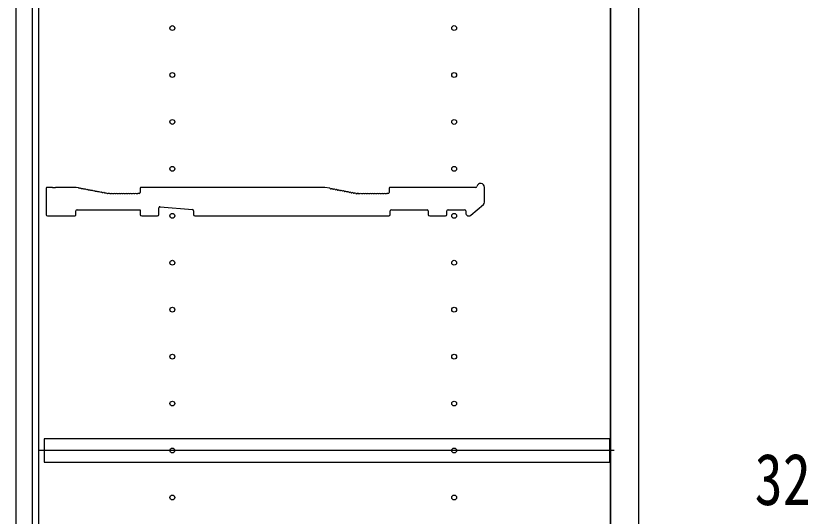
# Model space of a CAD drawing. Units: millimetres, scale not verified. Extents: x -4205 to 4205, y -2970 to 2970.
# Drawn here: x -3505 to -2999, y -269 to 51 of the extents above; entities that cross this region are included whole.
import ezdxf
from ezdxf.enums import TextEntityAlignment as Align

# ---------------------------------------------------------------- set-up
doc = ezdxf.new("R2010")
doc.units = ezdxf.units.MM
doc.header["$LTSCALE"] = 20
for name, color, linetype in [('0-2_YKK_11', 7, 'Continuous'), ('0-3_YKK_12', 2, 'Continuous'), ('0-5_YKK_D', 6, 'Continuous')]:
    doc.layers.add(name, color=color, linetype=linetype)
doc.styles.add('ＭＳ ゴシック', font='')
doc.styles.get('ＭＳ ゴシック').set_extended_font_data('MS Gothic')

msp = doc.modelspace()

# ---------------------------------------------------------------- linework, layer by layer
at = {"layer": '0-2_YKK_11'}
for p, q in [((-3485.55, -59.5), (-3485.55, -76.4)), ((-3482.05, -58.8), (-3484.85, -58.8)), ((-3481.3, -59.07), (-3481.49, -59)), ((-3479.81, -59.07), (-3481.3, -59.07)), ((-3479.61, -59), (-3479.81, -59.07)), ((-3478.11, -59), (-3478.5, -59)), ((-3476.61, -59), (-3477, -59)), ((-3475.11, -59), (-3475.5, -59)), ((-3473.61, -59), (-3474, -59)), ((-3472.11, -59), (-3472.5, -59)), ((-3470.61, -59), (-3471, -59)), ((-3469.11, -59), (-3469.5, -59)), ((-3467.61, -59), (-3468, -59)), ((-3466.62, -58.8), (-3467.05, -58.8)), ((-3464.92, -59.11), (-3466.49, -58.81)), ((-3464.03, -59.49), (-3464.4, -59.41)), ((-3462.56, -59.77), (-3462.93, -59.69)), ((-3461.08, -60.05), (-3461.46, -59.98)), ((-3459.61, -60.33), (-3459.98, -60.26)), ((-3458.14, -60.61), (-3458.51, -60.54)), ((-3425.55, -59.5), (-3425.55, -62.1)), ((-3424.05, -58.8), (-3424.85, -58.8)), ((-3423.11, -59), (-3423.5, -59)), ((-3421.61, -59), (-3422, -59)), ((-3420.11, -59), (-3420.5, -59)), ((-3418.61, -59), (-3419, -59)), ((-3417.11, -59), (-3417.5, -59)), ((-3415.61, -59), (-3416, -59)), ((-3414.11, -59), (-3414.5, -59)), ((-3412.61, -59), (-3413, -59)), ((-3411.11, -59), (-3411.5, -59)), ((-3409.61, -59), (-3410, -59)), ((-3408.11, -59), (-3408.5, -59)), ((-3406.61, -59), (-3407, -59)), ((-3405.11, -59), (-3405.5, -59)), ((-3403.61, -59), (-3404, -59)), ((-3402.11, -59), (-3402.5, -59)), ((-3400.61, -59), (-3401, -59)), ((-3399.11, -59), (-3399.5, -59)), ((-3397.61, -59), (-3398, -59)), ((-3396.11, -59), (-3396.5, -59)), ((-3394.61, -59), (-3395, -59)), ((-3393.11, -59), (-3393.5, -59)), ((-3391.61, -59), (-3392, -59)), ((-3390.11, -59), (-3390.5, -59)), ((-3388.61, -59), (-3389, -59)), ((-3387.11, -59), (-3387.5, -59)), ((-3385.61, -59), (-3386, -59)), ((-3384.11, -59), (-3384.5, -59)), ((-3382.61, -59), (-3383, -59)), ((-3381.11, -59), (-3381.5, -59)), ((-3379.61, -59), (-3380, -59)), ((-3378.11, -59), (-3378.5, -59)), ((-3376.61, -59), (-3377, -59)), ((-3375.11, -59), (-3375.5, -59)), ((-3373.61, -59), (-3374, -59)), ((-3372.11, -59), (-3372.5, -59)), ((-3370.61, -59), (-3371, -59)), ((-3369.11, -59), (-3369.5, -59)), ((-3367.61, -59), (-3368, -59)), ((-3366.11, -59), (-3366.5, -59)), ((-3364.61, -59), (-3365, -59)), ((-3363.11, -59), (-3363.5, -59)), ((-3361.61, -59), (-3362, -59)), ((-3360.11, -59), (-3360.5, -59)), ((-3358.61, -59), (-3359, -59)), ((-3357.11, -59), (-3357.5, -59)), ((-3355.61, -59), (-3356, -59)), ((-3354.11, -59), (-3354.5, -59)), ((-3352.61, -59), (-3353, -59)), ((-3351.11, -59), (-3351.5, -59)), ((-3349.61, -59), (-3350, -59)), ((-3348.11, -59), (-3348.5, -59)), ((-3346.61, -59), (-3347, -59)), ((-3345.11, -59), (-3345.5, -59)), ((-3343.61, -59), (-3344, -59)), ((-3342.11, -59), (-3342.5, -59)), ((-3340.61, -59), (-3341, -59)), ((-3339.11, -59), (-3339.5, -59)), ((-3337.61, -59), (-3338, -59)), ((-3336.11, -59), (-3336.5, -59)), ((-3334.61, -59), (-3335, -59)), ((-3333.11, -59), (-3333.5, -59)), ((-3331.61, -59), (-3332, -59)), ((-3330.11, -59), (-3330.5, -59)), ((-3328.61, -59), (-3329, -59)), ((-3327.11, -59), (-3327.5, -59)), ((-3325.61, -59), (-3326, -59)), ((-3324.11, -59), (-3324.5, -59)), ((-3322.61, -59), (-3323, -59)), ((-3321.11, -59), (-3321.5, -59)), ((-3319.61, -59), (-3320, -59)), ((-3318.11, -59), (-3318.5, -59)), ((-3316.61, -59), (-3317, -59)), ((-3315.11, -59), (-3315.5, -59)), ((-3313.61, -59), (-3314, -59)), ((-3312.11, -59), (-3312.5, -59)), ((-3310.61, -59), (-3311, -59)), ((-3309.11, -59), (-3309.5, -59)), ((-3303.93, -59.69), (-3303.56, -59.77)), ((-3302.46, -59.98), (-3302.08, -60.05)), ((-3300.98, -60.26), (-3300.61, -60.33)), ((-3299.51, -60.54), (-3299.14, -60.61)), ((-3266.55, -59.5), (-3266.55, -62.1)), ((-3265.05, -58.8), (-3265.85, -58.8)), ((-3264.11, -59), (-3264.5, -59)), ((-3262.61, -59), (-3263, -59)), ((-3261.11, -59), (-3261.5, -59)), ((-3259.61, -59), (-3260, -59)), ((-3258.11, -59), (-3258.5, -59)), ((-3256.61, -59), (-3257, -59)), ((-3255.11, -59), (-3255.5, -59)), ((-3253.61, -59), (-3254, -59)), ((-3252.11, -59), (-3252.5, -59)), ((-3250.61, -59), (-3251, -59)), ((-3249.11, -59), (-3249.5, -59)), ((-3247.61, -59), (-3248, -59)), ((-3246.11, -59), (-3246.5, -59)), ((-3244.61, -59), (-3245, -59)), ((-3243.11, -59), (-3243.5, -59)), ((-3241.61, -59), (-3242, -59)), ((-3240.11, -59), (-3240.5, -59)), ((-3238.61, -59), (-3239, -59)), ((-3237.11, -59), (-3237.5, -59)), ((-3235.61, -59), (-3236, -59)), ((-3234.11, -59), (-3234.5, -59)), ((-3232.61, -59), (-3233, -59)), ((-3231.11, -59), (-3231.5, -59)), ((-3229.61, -59), (-3230, -59)), ((-3228.11, -59), (-3228.5, -59)), ((-3226.61, -59), (-3227, -59)), ((-3225.11, -59), (-3225.5, -59)), ((-3223.61, -59), (-3224, -59)), ((-3222.11, -59), (-3222.5, -59)), ((-3220.61, -59), (-3221, -59)), ((-3219.11, -59), (-3219.5, -59)), ((-3217.61, -59), (-3218, -59)), ((-3216.11, -59), (-3216.5, -59)), ((-3214.61, -59), (-3215, -59)), ((-3213.11, -59), (-3213.5, -59)), ((-3211.18, -58.8), (-3212.55, -58.8)), ((-3205.55, -68.19), (-3205.55, -58.8)), ((-3456.66, -60.89), (-3457.04, -60.82)), ((-3455.19, -61.17), (-3455.56, -61.1)), ((-3453.72, -61.45), (-3454.09, -61.38)), ((-3452.24, -61.73), (-3452.62, -61.66)), ((-3450.77, -62.01), (-3451.14, -61.94)), ((-3449.3, -62.29), (-3449.67, -62.22)), ((-3447.82, -62.57), (-3448.2, -62.5)), ((-3446.35, -62.85), (-3446.72, -62.78)), ((-3445.62, -62.79), (-3445.76, -62.76)), ((-3445.05, -62.8), (-3445.49, -62.8)), ((-3444.11, -63), (-3444.5, -63)), ((-3442.61, -63), (-3443, -63)), ((-3441.11, -63), (-3441.5, -63)), ((-3439.61, -63), (-3440, -63)), ((-3438.11, -63), (-3438.5, -63)), ((-3436.61, -63), (-3437, -63)), ((-3435.11, -63), (-3435.5, -63)), ((-3433.61, -63), (-3434, -63)), ((-3432.11, -63), (-3432.5, -63)), ((-3430.61, -63), (-3431, -63)), ((-3429.11, -63), (-3429.5, -63)), ((-3427.61, -63), (-3428, -63)), ((-3426.25, -62.8), (-3427.05, -62.8)), ((-3298.04, -60.82), (-3297.66, -60.89)), ((-3296.56, -61.1), (-3296.19, -61.17)), ((-3295.09, -61.38), (-3294.72, -61.45)), ((-3293.62, -61.66), (-3293.24, -61.73)), ((-3292.14, -61.94), (-3291.77, -62.01)), ((-3290.67, -62.22), (-3290.3, -62.29)), ((-3289.2, -62.5), (-3288.82, -62.57)), ((-3287.72, -62.78), (-3287.35, -62.85)), ((-3285.11, -63), (-3285.5, -63)), ((-3283.61, -63), (-3284, -63)), ((-3282.11, -63), (-3282.5, -63)), ((-3280.61, -63), (-3281, -63)), ((-3279.11, -63), (-3279.5, -63)), ((-3277.61, -63), (-3278, -63)), ((-3276.11, -63), (-3276.5, -63)), ((-3274.61, -63), (-3275, -63)), ((-3273.11, -63), (-3273.5, -63)), ((-3271.61, -63), (-3272, -63)), ((-3270.11, -63), (-3270.5, -63)), ((-3268.61, -63), (-3269, -63)), ((-3267.25, -62.8), (-3268.05, -62.8)), ((-3214.25, -76.61), (-3206.25, -69.7)), ((-3466.55, -76.4), (-3466.55, -73.8)), ((-3413.55, -76.1), (-3413.55, -71.87)), ((-3412.79, -71.17), (-3392.19, -73.04)), ((-3391.55, -73.74), (-3391.55, -76.1)), ((-3265.75, -76.1), (-3265.75, -73.8)), ((-3265.05, -73.1), (-3242.25, -73.1)), ((-3241.55, -73.8), (-3241.55, -76.1)), ((-3229.55, -76.1), (-3229.55, -73.8)), ((-3228.85, -73.1), (-3218.25, -73.1)), ((-3217.55, -73.8), (-3217.55, -75.1)), ((-3484.85, -77.1), (-3467.25, -77.1)), ((-3424.55, -77.1), (-3414.55, -77.1)), ((-3240.55, -77.1), (-3230.55, -77.1))]:
    msp.add_line(p, q, dxfattribs=at)
for points in [[(-3304.44, -59.39), (-3307.55, -58.8), (-3308.55, -58.8)], [(-3286.62, -62.79), (-3286.76, -62.76), (-3286.62, -62.79)], [(-3286.49, -62.8), (-3286.05, -62.8), (-3286.49, -62.8)], [(-3465.85, -73.1), (-3425.55, -73.1), (-3425.55, -76.1)], [(-3390.55, -77.1), (-3364.13, -77.1), (-3363.88, -76.97), (-3363.23, -76.97), (-3362.98, -77.1), (-3336.13, -77.1), (-3335.88, -76.97), (-3335.23, -76.97), (-3334.98, -77.1), (-3308.13, -77.1), (-3307.88, -76.97), (-3307.23, -76.97), (-3306.98, -77.1), (-3266.75, -77.1)]]:
    msp.add_lwpolyline(points, dxfattribs=at)
msp.add_lwpolyline([(-3125.48, -219.5), (-3486.98, -219.5), (-3486.98, -234.5), (-3125.48, -234.5)], close=True, dxfattribs=at)
for centre, radius, start, end in [((-3484.85, -59.5), 0.7, 90, 180), ((-3482.05, -59.68), 0.88, 50.4605, 90), ((-3479.05, -59.68), 0.88, 50.536, 129.5394), ((-3477.55, -59.68), 0.88, 50.536, 129.464), ((-3476.05, -59.68), 0.88, 50.536, 129.464), ((-3474.55, -59.68), 0.88, 50.536, 129.464), ((-3473.05, -59.68), 0.88, 50.536, 129.464), ((-3471.55, -59.68), 0.88, 50.536, 129.464), ((-3470.05, -59.68), 0.88, 50.536, 129.464), ((-3468.55, -59.68), 0.88, 50.536, 129.464), ((-3467.05, -59.68), 0.88, 90, 129.464), ((-3466.62, -59.5), 0.7, 79.2157, 90), ((-3465.08, -59.98), 0.88, 39.7517, 79.2157), ((-3463.61, -60.26), 0.88, 39.7517, 118.6797), ((-3462.13, -60.54), 0.88, 39.7517, 118.6797), ((-3460.66, -60.82), 0.88, 39.7517, 118.6797), ((-3459.19, -61.1), 0.88, 39.7517, 118.6797), ((-3457.71, -61.38), 0.88, 39.7517, 118.6797), ((-3424.85, -59.5), 0.7, 90, 180), ((-3424.05, -59.68), 0.88, 50.536, 90), ((-3422.55, -59.68), 0.88, 50.536, 129.464), ((-3421.05, -59.68), 0.88, 50.536, 129.464), ((-3419.55, -59.68), 0.88, 50.536, 129.464), ((-3418.05, -59.68), 0.88, 50.536, 129.464), ((-3416.55, -59.68), 0.88, 50.536, 129.464), ((-3415.05, -59.68), 0.88, 50.536, 129.464), ((-3413.55, -59.68), 0.88, 50.536, 129.464), ((-3412.05, -59.68), 0.88, 50.536, 129.464), ((-3410.55, -59.68), 0.88, 50.536, 129.464), ((-3409.05, -59.68), 0.88, 50.536, 129.464), ((-3407.55, -59.68), 0.88, 50.536, 129.464), ((-3406.05, -59.68), 0.88, 50.536, 129.464), ((-3404.55, -59.68), 0.88, 50.536, 129.464), ((-3403.05, -59.68), 0.88, 50.536, 129.464), ((-3401.55, -59.68), 0.88, 50.536, 129.464), ((-3400.05, -59.68), 0.88, 50.536, 129.464), ((-3398.55, -59.68), 0.88, 50.536, 129.464), ((-3397.05, -59.68), 0.88, 50.536, 129.464), ((-3395.55, -59.68), 0.88, 50.536, 129.464), ((-3394.05, -59.68), 0.88, 50.536, 129.464), ((-3392.55, -59.68), 0.88, 50.536, 129.464), ((-3391.05, -59.68), 0.88, 50.536, 129.464), ((-3389.55, -59.68), 0.88, 50.536, 129.464), ((-3388.05, -59.68), 0.88, 50.536, 129.464), ((-3386.55, -59.68), 0.88, 50.536, 129.464), ((-3385.05, -59.68), 0.88, 50.536, 129.464), ((-3383.55, -59.68), 0.88, 50.536, 129.464), ((-3382.05, -59.68), 0.88, 50.536, 129.464), ((-3380.55, -59.68), 0.88, 50.536, 129.464), ((-3379.05, -59.68), 0.88, 50.536, 129.464), ((-3377.55, -59.68), 0.88, 50.536, 129.464), ((-3376.05, -59.68), 0.88, 50.536, 129.464), ((-3374.55, -59.68), 0.88, 50.536, 129.464), ((-3373.05, -59.68), 0.88, 50.536, 129.464), ((-3371.55, -59.68), 0.88, 50.536, 129.464), ((-3370.05, -59.68), 0.88, 50.536, 129.464), ((-3368.55, -59.68), 0.88, 50.536, 129.464), ((-3367.05, -59.68), 0.88, 50.536, 129.464), ((-3365.55, -59.68), 0.88, 50.536, 129.464), ((-3364.05, -59.68), 0.88, 50.536, 129.464), ((-3362.55, -59.68), 0.88, 50.536, 129.464), ((-3361.05, -59.68), 0.88, 50.536, 129.464), ((-3359.55, -59.68), 0.88, 50.536, 129.464), ((-3358.05, -59.68), 0.88, 50.536, 129.464), ((-3356.55, -59.68), 0.88, 50.536, 129.464), ((-3355.05, -59.68), 0.88, 50.536, 129.464), ((-3353.55, -59.68), 0.88, 50.536, 129.464), ((-3352.05, -59.68), 0.88, 50.536, 129.464), ((-3350.55, -59.68), 0.88, 50.536, 129.464), ((-3349.05, -59.68), 0.88, 50.536, 129.464), ((-3347.55, -59.68), 0.88, 50.536, 129.464), ((-3346.05, -59.68), 0.88, 50.536, 129.464), ((-3344.55, -59.68), 0.88, 50.536, 129.464), ((-3343.05, -59.68), 0.88, 50.536, 129.464), ((-3341.55, -59.68), 0.88, 50.536, 129.464), ((-3340.05, -59.68), 0.88, 50.536, 129.464), ((-3338.55, -59.68), 0.88, 50.536, 129.464), ((-3337.05, -59.68), 0.88, 50.536, 129.464), ((-3335.55, -59.68), 0.88, 50.536, 129.464), ((-3334.05, -59.68), 0.88, 50.536, 129.464), ((-3332.55, -59.68), 0.88, 50.536, 129.464), ((-3331.05, -59.68), 0.88, 50.536, 129.464), ((-3329.55, -59.68), 0.88, 50.536, 129.464), ((-3328.05, -59.68), 0.88, 50.536, 129.464), ((-3326.55, -59.68), 0.88, 50.536, 129.464), ((-3325.05, -59.68), 0.88, 50.536, 129.464), ((-3323.55, -59.68), 0.88, 50.536, 129.464), ((-3322.05, -59.68), 0.88, 50.536, 129.464), ((-3320.55, -59.68), 0.88, 50.536, 129.464), ((-3319.05, -59.68), 0.88, 50.536, 129.464), ((-3317.55, -59.68), 0.88, 50.536, 129.464), ((-3316.05, -59.68), 0.88, 50.536, 129.464), ((-3314.55, -59.68), 0.88, 50.536, 129.464), ((-3313.05, -59.68), 0.88, 50.536, 129.464), ((-3311.55, -59.68), 0.88, 50.536, 129.464), ((-3310.05, -59.68), 0.88, 50.536, 129.464), ((-3308.55, -59.68), 0.88, 90, 129.464), ((-3304.61, -60.26), 0.88, 39.7517, 79.2157), ((-3303.13, -60.54), 0.88, 39.7517, 118.6797), ((-3301.66, -60.82), 0.88, 39.7517, 118.6797), ((-3300.19, -61.1), 0.88, 39.7517, 118.6797), ((-3298.71, -61.38), 0.88, 39.7517, 118.6797), ((-3265.85, -59.5), 0.7, 90, 180), ((-3265.05, -59.68), 0.88, 50.536, 90), ((-3263.55, -59.68), 0.88, 50.536, 129.464), ((-3262.05, -59.68), 0.88, 50.536, 129.464), ((-3260.55, -59.68), 0.88, 50.536, 129.464), ((-3259.05, -59.68), 0.88, 50.536, 129.464), ((-3257.55, -59.68), 0.88, 50.536, 129.464), ((-3256.05, -59.68), 0.88, 50.536, 129.464), ((-3254.55, -59.68), 0.88, 50.536, 129.464), ((-3253.05, -59.68), 0.88, 50.536, 129.464), ((-3251.55, -59.68), 0.88, 50.536, 129.464), ((-3250.05, -59.68), 0.88, 50.536, 129.464), ((-3248.55, -59.68), 0.88, 50.536, 129.464), ((-3247.05, -59.68), 0.88, 50.536, 129.464), ((-3245.55, -59.68), 0.88, 50.536, 129.464), ((-3244.05, -59.68), 0.88, 50.536, 129.464), ((-3242.55, -59.68), 0.88, 50.536, 129.464), ((-3241.05, -59.68), 0.88, 50.536, 129.464), ((-3239.55, -59.68), 0.88, 50.536, 129.464), ((-3238.05, -59.68), 0.88, 50.536, 129.464), ((-3236.55, -59.68), 0.88, 50.536, 129.464), ((-3235.05, -59.68), 0.88, 50.536, 129.464), ((-3233.55, -59.68), 0.88, 50.536, 129.464), ((-3232.05, -59.68), 0.88, 50.536, 129.464), ((-3230.55, -59.68), 0.88, 50.536, 129.464), ((-3229.05, -59.68), 0.88, 50.536, 129.464), ((-3227.55, -59.68), 0.88, 50.536, 129.464), ((-3226.05, -59.68), 0.88, 50.536, 129.464), ((-3224.55, -59.68), 0.88, 50.536, 129.464), ((-3223.05, -59.68), 0.88, 50.536, 129.464), ((-3221.55, -59.68), 0.88, 50.536, 129.464), ((-3220.05, -59.68), 0.88, 50.536, 129.464), ((-3218.55, -59.68), 0.88, 50.536, 129.464), ((-3217.05, -59.68), 0.88, 50.536, 129.464), ((-3215.55, -59.68), 0.88, 50.536, 129.464), ((-3214.05, -59.68), 0.88, 50.536, 129.464), ((-3212.55, -59.68), 0.88, 90, 129.464), ((-3211.18, -58.1), 0.7, 270, 347.3644), ((-3208.05, -58.8), 2.5, 0, 167.3644), ((-3456.24, -61.66), 0.88, 39.7517, 118.6797), ((-3454.77, -61.94), 0.88, 39.7517, 118.6797), ((-3453.29, -62.22), 0.88, 39.7517, 118.6797), ((-3451.82, -62.5), 0.88, 39.7517, 118.6797), ((-3450.35, -62.78), 0.88, 39.7517, 118.6797), ((-3448.87, -63.06), 0.88, 39.7517, 118.6797), ((-3447.4, -63.34), 0.88, 39.7517, 118.6797), ((-3445.93, -63.63), 0.88, 79.2157, 118.6797), ((-3445.49, -62.1), 0.7, 259.2157, 270), ((-3445.05, -63.68), 0.88, 50.536, 90), ((-3443.55, -63.68), 0.88, 50.536, 129.464), ((-3442.05, -63.68), 0.88, 50.536, 129.464), ((-3440.55, -63.68), 0.88, 50.536, 129.464), ((-3439.05, -63.68), 0.88, 50.536, 129.464), ((-3437.55, -63.68), 0.88, 50.536, 129.464), ((-3436.05, -63.68), 0.88, 50.536, 129.464), ((-3434.55, -63.68), 0.88, 50.536, 129.464), ((-3433.05, -63.68), 0.88, 50.536, 129.464), ((-3431.55, -63.68), 0.88, 50.536, 129.464), ((-3430.05, -63.68), 0.88, 50.536, 129.464), ((-3428.55, -63.68), 0.88, 50.536, 129.464), ((-3427.05, -63.68), 0.88, 90, 129.464), ((-3426.25, -62.1), 0.7, 270, 0), ((-3297.24, -61.66), 0.88, 39.7517, 118.6797), ((-3295.77, -61.94), 0.88, 39.7517, 118.6797), ((-3294.29, -62.22), 0.88, 39.7517, 118.6797), ((-3292.82, -62.5), 0.88, 39.7517, 118.6797), ((-3291.35, -62.78), 0.88, 39.7517, 118.6797), ((-3289.87, -63.06), 0.88, 39.7517, 118.6797), ((-3288.4, -63.34), 0.88, 39.7517, 118.6797), ((-3286.93, -63.63), 0.88, 79.2157, 118.6797), ((-3286.49, -62.1), 0.7, 259.2157, 270), ((-3286.49, -62.1), 0.7, 259.2157, 270), ((-3286.05, -63.68), 0.88, 50.536, 90), ((-3284.55, -63.68), 0.88, 50.536, 129.464), ((-3283.05, -63.68), 0.88, 50.536, 129.464), ((-3281.55, -63.68), 0.88, 50.536, 129.464), ((-3280.05, -63.68), 0.88, 50.536, 129.464), ((-3278.55, -63.68), 0.88, 50.536, 129.464), ((-3277.05, -63.68), 0.88, 50.536, 129.464), ((-3275.55, -63.68), 0.88, 50.536, 129.464), ((-3274.05, -63.68), 0.88, 50.536, 129.464), ((-3272.55, -63.68), 0.88, 50.536, 129.464), ((-3271.05, -63.68), 0.88, 50.536, 129.464), ((-3269.55, -63.68), 0.88, 50.536, 129.464), ((-3268.05, -63.68), 0.88, 90, 129.464), ((-3267.25, -62.1), 0.7, 270, 0), ((-3207.55, -68.19), 2, 310.8387, 0), ((-3465.85, -73.8), 0.7, 90, 180), ((-3412.85, -71.87), 0.7, 84.8056, 180), ((-3392.25, -73.74), 0.7, 0, 84.8056), ((-3265.05, -73.8), 0.7, 90, 180), ((-3242.25, -73.8), 0.7, 0, 90), ((-3228.85, -73.8), 0.7, 90, 180), ((-3218.25, -73.8), 0.7, 0, 90), ((-3215.55, -75.1), 2, 180, 310.8387), ((-3484.85, -76.4), 0.7, 180, 270), ((-3467.25, -76.4), 0.7, 270, 0), ((-3424.55, -76.1), 1, 180, 270), ((-3414.55, -76.1), 1, 270, 0), ((-3390.55, -76.1), 1, 180, 270), ((-3266.75, -76.1), 1, 270, 0), ((-3240.55, -76.1), 1, 180, 270), ((-3230.55, -76.1), 1, 270, 0)]:
    msp.add_arc(centre, radius, start, end, dxfattribs=at)
at = {"layer": '0-3_YKK_12'}
for p, q in [((-3494.48, 843.5), (-3494.48, -1327.5)), ((-3490.48, 843.5), (-3490.48, -1327.5)), ((-3122.69, -227), (-3489.77, -227))]:
    msp.add_line(p, q, dxfattribs=at)
for points in [[(-3504.98, -1337), (-3124.98, -1337), (-3124.98, 853), (-3504.98, 853)], [(-3124.98, -1334), (-3106.98, -1334), (-3106.98, 850), (-3124.98, 850)]]:
    msp.add_lwpolyline(points, close=True, dxfattribs=at)
for centre in [(-3404.98, 43), (-3224.98, 43), (-3404.98, 13), (-3224.98, 13), (-3404.98, -17), (-3224.98, -17), (-3404.98, -47), (-3224.98, -47), (-3404.98, -77), (-3224.98, -77), (-3404.98, -107), (-3224.98, -107), (-3404.98, -137), (-3224.98, -137), (-3404.98, -167), (-3224.98, -167), (-3404.98, -197), (-3224.98, -197), (-3404.98, -227), (-3224.98, -227), (-3404.98, -257), (-3224.98, -257)]:
    msp.add_circle(centre, 1.55, dxfattribs=at)

# ---------------------------------------------------------------- texts
at = {"layer": '0-5_YKK_D', "style": 'ＭＳ ゴシック', "width": 0.8}
msp.add_text('32', height=32.99, dxfattribs=at).set_placement((-3032.98, -271.76), align=Align.BOTTOM_LEFT)

doc.saveas('drawing.dxf')
